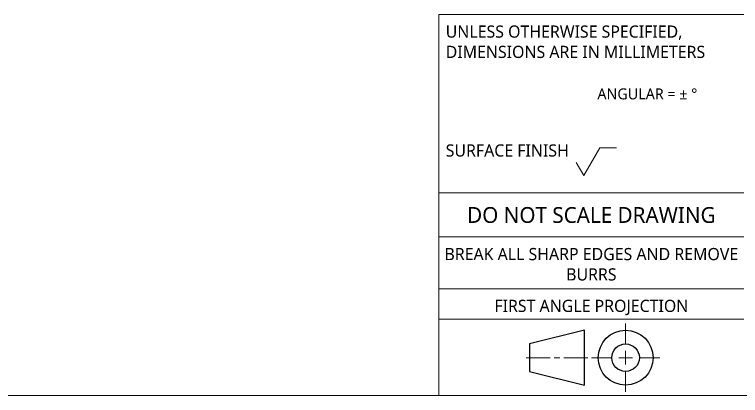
# Model space of a CAD drawing. Header units: millimetres. Extents: x 19 to 296, y 1 to 200.
# Drawn here: x 92.1 to 164.7, y 10 to 48.1 of the extents above; entities that cross this region are included whole.
import ezdxf

# ---------------------------------------------------------------- set-up
doc = ezdxf.new("R2010")
doc.units = ezdxf.units.MM
doc.header["$LTSCALE"] = 12.7
doc.layers.add('BORDER_FRAME', color=7, linetype='Continuous', lineweight=15)
doc.layers.add('TITLE_BLOCK', color=7, linetype='Continuous', lineweight=15)
doc.styles.add('Onshape-Standard', font='NotoSans-Regular.ttf')

msp = doc.modelspace()

# ---------------------------------------------------------------- linework, layer by layer
at = {"layer": 'BORDER_FRAME'}
msp.add_line((296.474, 10), (19.474, 10), dxfattribs=at)
at = {"layer": 'TITLE_BLOCK'}
for p, q in [((134.549, 10), (134.549, 48.1)), ((134.549, 48.1), (165.029, 48.1)), ((149.027, 31.997), (150.628, 34.769)), ((150.628, 34.769), (152.304, 34.769)), ((148.265, 33.317), (149.027, 31.997)), ((134.549, 30.269), (165.029, 30.269)), ((134.549, 25.85), (165.029, 25.85)), ((134.549, 20.668), (165.029, 20.668)), ((134.549, 17.62), (165.029, 17.62)), ((134.549, 10), (165.029, 10))]:
    msp.add_line(p, q, dxfattribs=at)
at = {"layer": 'TITLE_BLOCK', "lineweight": 15}
for p, q in [((153.218, 15.151), (153.218, 17.209)), ((153.218, 14.465), (153.218, 13.094)), ((145.675, 13.78), (143.274, 13.78)), ((146.635, 13.78), (146.086, 13.78)), ((147.046, 13.78), (149.446, 13.78)), ((151.847, 13.78), (149.789, 13.78)), ((153.904, 13.78), (152.533, 13.78)), ((154.59, 13.78), (156.647, 13.78)), ((153.218, 12.408), (153.218, 10.351))]:
    msp.add_line(p, q, dxfattribs=at)
at = {"layer": 'TITLE_BLOCK', "lineweight": 30}
for p, q in [((149.104, 16.523), (143.617, 15.151)), ((149.104, 11.036), (149.104, 16.523)), ((143.617, 15.151), (143.617, 12.408)), ((143.617, 12.408), (149.104, 11.036))]:
    msp.add_line(p, q, dxfattribs=at)
for radius in [2.743, 1.372]:
    msp.add_circle((153.218, 13.78), radius, dxfattribs=at)

# ---------------------------------------------------------------- texts
at = {"layer": 'TITLE_BLOCK', "style": 'Onshape-Standard'}
for s, insert, char_height, width, attachment_point in [('UNLESS OTHERWISE SPECIFIED, DIMENSIONS ARE IN MILLIMETERS', (135.22, 47.003), 1.2192, 29.8704, 1), ('^JANGULAR = ± °^J', (150.393, 42.54), 1.09728, 14.9352, 1), ('SURFACE FINISH', (135.22, 35.116), 1.2192, 14.9352, 1), ('DO NOT SCALE DRAWING', (149.789, 28.843), 1.58496, 29.8704, 2), ('BREAK ALL SHARP EDGES AND REMOVE BURRS', (149.789, 24.752), 1.2192, 29.8704, 2), ('FIRST ANGLE PROJECTION', (149.789, 19.571), 1.2192, 29.8704, 2)]:
    msp.add_mtext(s, dxfattribs=dict(at, insert=insert, char_height=char_height, width=width, attachment_point=attachment_point))

doc.saveas('drawing.dxf')
